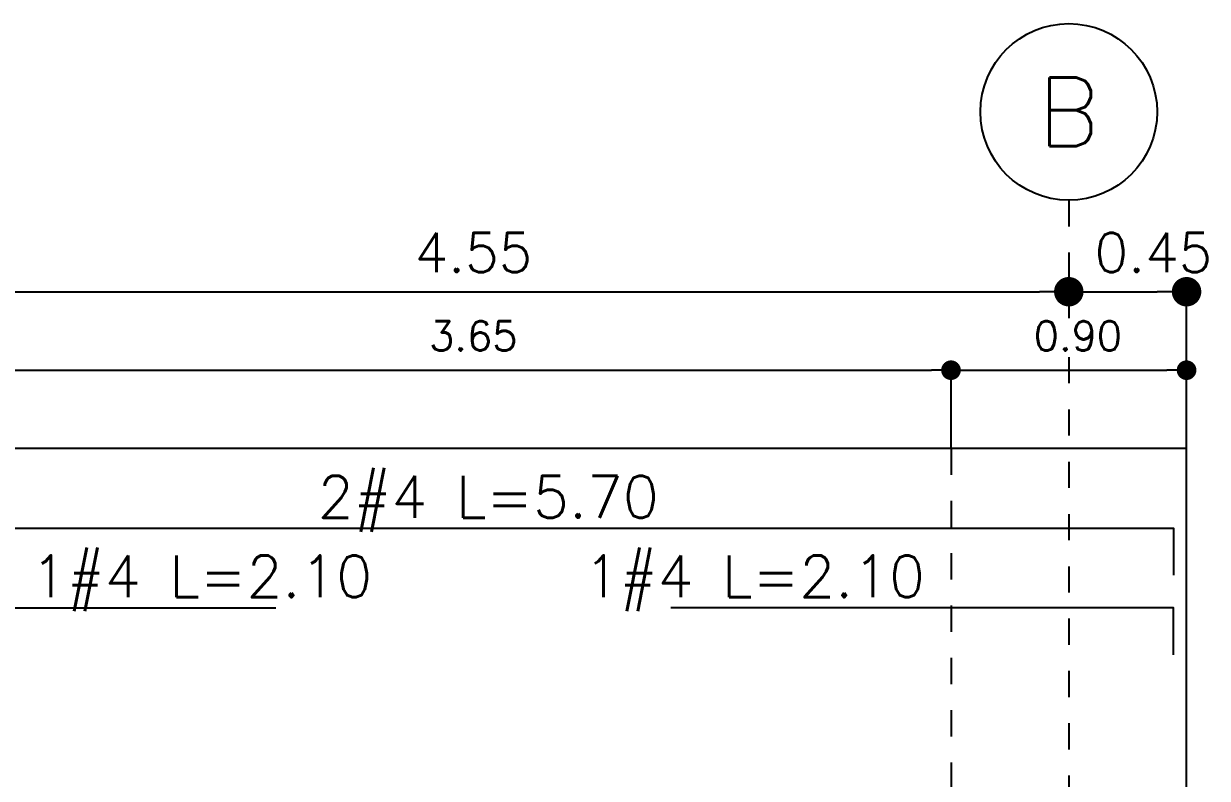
# Model space of a CAD drawing. Header units: millimetres. Extents: x 0 to 212, y -9 to 41.
# Drawn here: x 32.731 to 37.253, y 24.857 to 27.742 of the extents above; entities that cross this region are included whole.
import ezdxf
from ezdxf.enums import TextEntityAlignment as Align

# ---------------------------------------------------------------- set-up
doc = ezdxf.new("R2010")
doc.units = ezdxf.units.MM
doc.header["$LTSCALE"] = 0.01
doc.header["$PDMODE"] = 3
doc.linetypes.add('DASHDOT', pattern=[1, 0.5, -0.25, 0, -0.25])
doc.linetypes.add('DASHED2', pattern=[0.375, 0.25, -0.125])
for name, color, linetype in [('FC_BORDE VIGA', 4, 'Continuous'), ('FC_CIRCULO DE EJES', 3, 'Continuous'), ('FC_COTAS', 1, 'Continuous'), ('FC_COTAS EJES', 1, 'Continuous'), ('FC_EJES', 1, 'DASHDOT'), ('FC_PROYECCION', 6, 'DASHED2'), ('FC_R-175', 5, 'Continuous'), ('FC_R-80', 11, 'Continuous'), ('FC_REFUERZO', 5, 'Continuous')]:
    doc.layers.add(name, color=color, linetype=linetype)
doc.styles.add('FC_TEXT1', font='romans.shx')
doc.styles.get("Standard").update_dxf_attribs({"font": 'romans.shx'})
doc.dimstyles.new('FC_COTAS', dxfattribs={"dimtxt": 0.0015, "dimasz": 0.001, "dimexe": 0, "dimexo": 0, "dimgap": 0.001, "dimtad": 1, "dimtih": 1, "dimtoh": 1, "dimzin": 0, "dimdsep": 46, "dimtxsty": 'FC_TEXT1', "dimblk": 'DOT', "dimcen": 0.09, "dimclrd": 256, "dimclre": 256, "dimclrt": 256, "dimadec": 0, "dimazin": 0, "dimtfac": 1, "dimtix": 1, "dimtmove": 2, "dimatfit": 3, "dimfxl": 1.002, "dimtolj": 1, "dimtzin": 0, "dimlwd": -1, "dimarcsym": 0})
doc.dimstyles.new('FC_COTAS EJES', dxfattribs={"dimtxt": 0.002, "dimasz": 0.0015, "dimexe": 0, "dimexo": 0, "dimgap": 0.001, "dimtad": 1, "dimtih": 1, "dimtoh": 1, "dimzin": 0, "dimdsep": 46, "dimtxsty": 'FC_TEXT1', "dimblk": 'DOT', "dimcen": 0.09, "dimclrd": 256, "dimclre": 256, "dimclrt": 256, "dimadec": 0, "dimazin": 0, "dimtfac": 1, "dimtix": 1, "dimtmove": 2, "dimatfit": 3, "dimfxl": 1.002, "dimtolj": 1, "dimtzin": 0, "dimlwd": -1, "dimarcsym": 0})

# ---------------------------------------------------------------- blocks, each defined once
blk = doc.blocks.new('FC_B_Eje')
at = {"layer": 'FC_CIRCULO DE EJES', "ltscale": 1.5}
blk.add_circle((0, 0), 0.0045, dxfattribs=at)
at = {"ltscale": 1.5, "style": 'FC_TEXT1'}
blk.add_attdef('EJE', text='', height=0.0035, dxfattribs=at).set_placement((0, 0), align=Align.MIDDLE_CENTER)
blk = doc.blocks.new('_Dot')
at = {"color": 0, "linetype": 'ByBlock', "lineweight": -2}
blk.add_line((-0.5, 0), (-1, 0), dxfattribs=at)
at = {"color": 0, "linetype": 'ByBlock', "const_width": 0.5}
blk.add_lwpolyline([(-0.25, 0, 1), (0.25, 0, 1)], format="xyb", close=True, dxfattribs=at)
blk = doc.blocks.new('*D196')
at = {"layer": 'Defpoints', "color": 0, "ltscale": 0.6, "transparency": 16777216}
for p in [(36.274, 26.4171), (32.624, 26.1171), (36.274, 26.1171)]:
    blk.add_point(p, dxfattribs=at)
at = {"layer": 'FC_COTAS', "lineweight": -2, "ltscale": 0.6, "transparency": 16777216}
for p, q in [((32.624, 26.1171), (32.624, 26.4171)), ((36.274, 26.1171), (36.274, 26.4171))]:
    blk.add_line(p, q, dxfattribs=at)
at = {"layer": 'FC_COTAS', "ltscale": 0.6, "transparency": 16777216}
blk.add_line((32.699, 26.4171), (36.199, 26.4171), dxfattribs=at)
at = {"layer": 'FC_COTAS', "ltscale": 0.6, "transparency": 16777216, "xscale": 0.075, "yscale": 0.075, "zscale": 0.075, "rotation": 180}
blk.add_blockref('_Dot', (32.624, 26.4171), dxfattribs=at)
at = {"layer": 'FC_COTAS', "ltscale": 0.6, "transparency": 16777216, "xscale": 0.075, "yscale": 0.075, "zscale": 0.075}
blk.add_blockref('_Dot', (36.274, 26.4171), dxfattribs=at)
at = {"layer": 'FC_COTAS', "ltscale": 0.6, "transparency": 16777216, "insert": (34.449, 26.5483), "char_height": 0.1125, "attachment_point": 5, "style": 'FC_TEXT1'}
blk.add_mtext('\\A1;3.65', dxfattribs=at)
blk = doc.blocks.new('*D197')
at = {"layer": 'Defpoints', "color": 0, "ltscale": 0.6, "transparency": 16777216}
for p in [(32.1751, 26.7171), (36.724, 26.7171), (36.724, 26.7171)]:
    blk.add_point(p, dxfattribs=at)
at = {"layer": 'FC_COTAS EJES', "ltscale": 0.6, "transparency": 16777216}
blk.add_line((32.2876, 26.7171), (36.6115, 26.7171), dxfattribs=at)
at = {"layer": 'FC_COTAS EJES', "ltscale": 0.6, "transparency": 16777216, "xscale": 0.1125, "yscale": 0.1125, "zscale": 0.1125, "rotation": 180}
blk.add_blockref('_Dot', (32.1751, 26.7171), dxfattribs=at)
at = {"layer": 'FC_COTAS EJES', "ltscale": 0.6, "transparency": 16777216, "xscale": 0.1125, "yscale": 0.1125, "zscale": 0.1125}
blk.add_blockref('_Dot', (36.724, 26.7171), dxfattribs=at)
at = {"layer": 'FC_COTAS EJES', "ltscale": 0.6, "transparency": 16777216, "insert": (34.4496, 26.8671), "char_height": 0.15, "attachment_point": 5, "style": 'FC_TEXT1'}
blk.add_mtext('\\A1;4.55', dxfattribs=at)
blk = doc.blocks.new('*D198')
at = {"layer": 'Defpoints', "color": 0, "ltscale": 0.6, "transparency": 16777216}
for p in [(36.724, 26.7171), (37.174, 26.7171), (37.174, 26.1171)]:
    blk.add_point(p, dxfattribs=at)
at = {"layer": 'FC_COTAS EJES', "ltscale": 0.6, "transparency": 16777216}
blk.add_line((36.8365, 26.7171), (37.0615, 26.7171), dxfattribs=at)
at = {"layer": 'FC_COTAS EJES', "lineweight": -2, "ltscale": 0.6, "transparency": 16777216}
blk.add_line((37.174, 26.1171), (37.174, 26.7171), dxfattribs=at)
at = {"layer": 'FC_COTAS EJES', "ltscale": 0.6, "transparency": 16777216, "xscale": 0.1125, "yscale": 0.1125, "zscale": 0.1125, "rotation": 180}
blk.add_blockref('_Dot', (36.724, 26.7171), dxfattribs=at)
at = {"layer": 'FC_COTAS EJES', "ltscale": 0.6, "transparency": 16777216, "xscale": 0.1125, "yscale": 0.1125, "zscale": 0.1125}
blk.add_blockref('_Dot', (37.174, 26.7171), dxfattribs=at)
at = {"layer": 'FC_COTAS EJES', "ltscale": 0.6, "transparency": 16777216, "insert": (37.0476, 26.8671), "char_height": 0.15, "attachment_point": 5, "style": 'FC_TEXT1'}
blk.add_mtext('\\A1;0.45', dxfattribs=at)
blk = doc.blocks.new('*D201')
at = {"layer": 'Defpoints', "color": 0, "ltscale": 0.6, "transparency": 16777216}
for p in [(36.274, 26.4171), (37.174, 26.4171), (37.174, 26.1171)]:
    blk.add_point(p, dxfattribs=at)
at = {"layer": 'FC_COTAS', "ltscale": 0.6, "transparency": 16777216}
blk.add_line((36.349, 26.4171), (37.099, 26.4171), dxfattribs=at)
at = {"layer": 'FC_COTAS', "lineweight": -2, "ltscale": 0.6, "transparency": 16777216}
blk.add_line((37.174, 26.1171), (37.174, 26.4171), dxfattribs=at)
at = {"layer": 'FC_COTAS', "ltscale": 0.6, "transparency": 16777216, "xscale": 0.075, "yscale": 0.075, "zscale": 0.075, "rotation": 180}
blk.add_blockref('_Dot', (36.274, 26.4171), dxfattribs=at)
at = {"layer": 'FC_COTAS', "ltscale": 0.6, "transparency": 16777216, "xscale": 0.075, "yscale": 0.075, "zscale": 0.075}
blk.add_blockref('_Dot', (37.174, 26.4171), dxfattribs=at)
at = {"layer": 'FC_COTAS', "ltscale": 0.6, "transparency": 16777216, "insert": (36.759, 26.5483), "char_height": 0.1125, "attachment_point": 5, "style": 'FC_TEXT1', "bg_fill": 3, "box_fill_scale": 1.1, "bg_fill_color": 256, "bg_fill_true_color": 13158600, "bg_fill_transparency": 0}
blk.add_mtext('\\A1;0.90', dxfattribs=at)

msp = doc.modelspace()

# ---------------------------------------------------------------- linework, layer by layer
at = {"layer": 'FC_BORDE VIGA'}
msp.add_lwpolyline([(29.074, 22.5211), (37.174, 22.5211), (37.174, 26.1171), (29.074, 26.1171)], close=True, dxfattribs=at)
at = {"layer": 'FC_EJES', "ltscale": 0.6}
msp.add_lwpolyline([(36.724, 27.0671), (36.724, 22.5211)], dxfattribs=at)
at = {"layer": 'FC_PROYECCION', "ltscale": 0.6}
msp.add_lwpolyline([(36.274, 26.1171), (36.274, 22.5211)], dxfattribs=at)
at = {"layer": 'FC_REFUERZO'}
for points in [[(31.774, 25.6331), (31.774, 25.8131), (37.124, 25.8131), (37.124, 25.6331)], [(31.774, 25.3291), (31.774, 25.5091), (33.694, 25.5091)], [(37.124, 25.3291), (37.124, 25.5091), (35.204, 25.5091)]]:
    msp.add_lwpolyline(points, dxfattribs=at)

# ---------------------------------------------------------------- block references
at = {"layer": 'FC_R-175'}
ref = msp.add_blockref('FC_B_Eje', (36.724, 27.4046), dxfattribs=dict(at, xscale=75, yscale=75, zscale=75))
ref.add_attrib('EJE', 'B', dxfattribs={"layer": '0', "color": 0, "ltscale": 1.5, "height": 0.2625, "style": 'FC_TEXT1'}).set_placement((36.724, 27.4046), align=Align.MIDDLE_CENTER)

# ---------------------------------------------------------------- texts
at = {"layer": 'FC_R-80'}
for s, p in [('2#4 L=5.70', (34.5061, 25.853)), ('1#4 L=2.10', (33.411, 25.549)), ('1#4 L=2.10', (35.5229, 25.549))]:
    msp.add_text(s, height=0.16, dxfattribs=at).set_placement(p, align=Align.CENTER)

# ---------------------------------------------------------------- dimensions: what is measured, and where the dimension line sits
at = {"layer": 'FC_COTAS', "ltscale": 0.6}
dim = msp.add_linear_dim(base=(36.274, 26.4171), p1=(32.624, 26.1171), p2=(36.274, 26.1171), dimstyle='FC_COTAS', override={"dimscale": 0, "dimtix": 1, "dimtofl": 1, "dimtmove": 2, "dimatfit": 3}, dxfattribs=at)
dim.commit()
dim.dimension.update_dxf_attribs({"geometry": '*D196', "text_midpoint": (34.449, 26.5483)})
at = {"layer": 'FC_COTAS EJES', "ltscale": 0.6}
dim = msp.add_linear_dim(base=(36.724, 26.7171), p1=(32.1751, 26.7171), p2=(36.724, 26.7171), dimstyle='FC_COTAS EJES', override={"dimscale": 0, "dimtix": 1, "dimtofl": 1, "dimtmove": 2, "dimatfit": 3}, dxfattribs=at)
dim.commit()
dim.dimension.update_dxf_attribs({"geometry": '*D197', "text_midpoint": (34.4496, 26.8671)})
dim = msp.add_linear_dim(base=(37.174, 26.7171), p1=(36.724, 26.7171), p2=(37.174, 26.1171), dimstyle='FC_COTAS EJES', override={"dimscale": 0, "dimtix": 1, "dimtofl": 1, "dimtmove": 2, "dimatfit": 3}, dxfattribs=at)
dim.commit()
dim.dimension.update_dxf_attribs({"geometry": '*D198', "text_midpoint": (37.0476, 26.8671), "dimtype": 128})

# ---------------------------------------------------------------- next in the draw order: dimensions: what is measured, and where the dimension line sits
at = {"layer": 'FC_COTAS', "ltscale": 0.6}
dim = msp.add_linear_dim(base=(37.174, 26.4171), p1=(36.274, 26.4171), p2=(37.174, 26.1171), dimstyle='FC_COTAS', override={"dimscale": 0, "dimtix": 1, "dimtofl": 1, "dimtmove": 2, "dimatfit": 3, "dimtfill": 1}, dxfattribs=at)
dim.commit()
dim.dimension.update_dxf_attribs({"geometry": '*D201', "text_midpoint": (36.759, 26.5483), "dimtype": 128})

doc.saveas('drawing.dxf')
